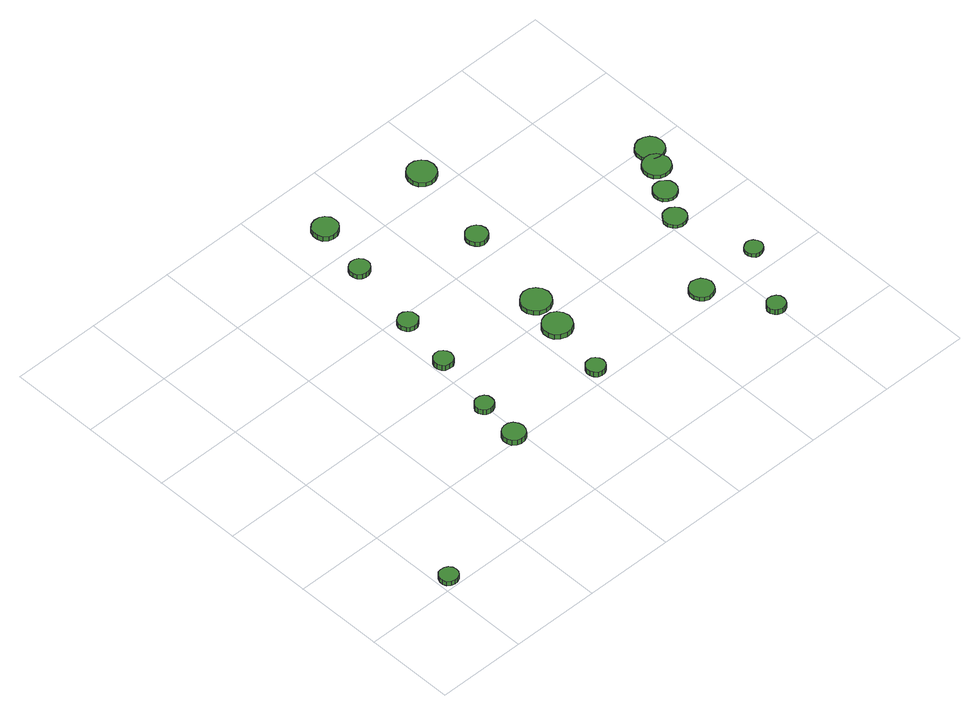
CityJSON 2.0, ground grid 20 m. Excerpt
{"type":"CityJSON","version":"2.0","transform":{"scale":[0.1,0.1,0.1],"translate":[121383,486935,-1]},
"CityObjects":{
"tree1":{"type":"SolitaryVegetationObject","attributes":{"function":"something"},"geometry":[{"type":"MultiSurface","lod":"1","boundaries":[[[0,1,2,3,4,5,6,7,8,9,10,11,12,13,14]],[[15,16,17,18,19,20,21,22,23,24,25,26,27,28,29]],[[0,29,28,1]],[[1,28,27,2]],[[2,27,26,3]],[[3,26,25,4]],[[4,25,24,5]],[[5,24,23,6]],[[6,23,22,7]],[[7,22,21,8]],[[8,21,20,9]],[[9,20,19,10]],[[10,19,18,11]],[[11,18,17,12]],[[12,17,16,13]],[[13,16,15,14]],[[14,15,29,0]]]}]},
"tree2":{"type":"SolitaryVegetationObject","attributes":{"function":"something"},"geometry":[{"type":"MultiSurface","lod":"1","boundaries":[[[30,31,32,33,34,35,36,37,38,39,40,41,42,43,44]],[[45,46,47,48,49,50,51,52,53,54,55,56,57,58,59]],[[30,59,58,31]],[[31,58,57,32]],[[32,57,56,33]],[[33,56,55,34]],[[34,55,54,35]],[[35,54,53,36]],[[36,53,52,37]],[[37,52,51,38]],[[38,51,50,39]],[[39,50,49,40]],[[40,49,48,41]],[[41,48,47,42]],[[42,47,46,43]],[[43,46,45,44]],[[44,45,59,30]]]}]},
"tree3":{"type":"SolitaryVegetationObject","attributes":{"function":"something"},"geometry":[{"type":"MultiSurface","lod":"1","boundaries":[[[60,61,62,63,64,65,66,67,68,69,70,71,72,73,74]],[[75,76,77,78,79,80,81,82,83,84,85,86,87,88,89]],[[60,89,88,61]],[[61,88,87,62]],[[62,87,86,63]],[[63,86,85,64]],[[64,85,84,65]],[[65,84,83,66]],[[66,83,82,67]],[[67,82,81,68]],[[68,81,80,69]],[[69,80,79,70]],[[70,79,78,71]],[[71,78,77,72]],[[72,77,76,73]],[[73,76,75,74]],[[74,75,89,60]]]}]},
"tree4":{"type":"SolitaryVegetationObject","attributes":{"function":"something"},"geometry":[{"type":"MultiSurface","lod":"1","boundaries":[[[90,91,92,93,94,95,96,97,98,99,100,101,102,103,104]],[[105,106,107,108,109,110,111,112,113,114,115,116,117,118,119]],[[90,119,118,91]],[[91,118,117,92]],[[92,117,116,93]],[[93,116,115,94]],[[94,115,114,95]],[[95,114,113,96]],[[96,113,112,97]],[[97,112,111,98]],[[98,111,110,99]],[[99,110,109,100]],[[100,109,108,101]],[[101,108,107,102]],[[102,107,106,103]],[[103,106,105,104]],[[104,105,119,90]]]}]},
"tree5":{"type":"SolitaryVegetationObject","attributes":{"function":"something"},"geometry":[{"type":"MultiSurface","lod":"1","boundaries":[[[120,121,122,123,124,125,126,127,128,129,130,131,132,133,134]],[[135,136,137,138,139,140,141,142,143,144,145,146,147,148,149]],[[120,149,148,121]],[[121,148,147,122]],[[122,147,146,123]],[[123,146,145,124]],[[124,145,144,125]],[[125,144,143,126]],[[126,143,142,127]],[[127,142,141,128]],[[128,141,140,129]],[[129,140,139,130]],[[130,139,138,131]],[[131,138,137,132]],[[132,137,136,133]],[[133,136,135,134]],[[134,135,149,120]]]}]},
"tree6":{"type":"SolitaryVegetationObject","attributes":{"function":"something"},"geometry":[{"type":"MultiSurface","lod":"1","boundaries":[[[150,151,152,153,154,155,156,157,158,159,160,161,162,163,164]],[[165,166,167,168,169,170,171,172,173,174,175,176,177,178,179]],[[150,179,178,151]],[[151,178,177,152]],[[152,177,176,153]],[[153,176,175,154]],[[154,175,174,155]],[[155,174,173,156]],[[156,173,172,157]],[[157,172,171,158]],[[158,171,170,159]],[[159,170,169,160]],[[160,169,168,161]],[[161,168,167,162]],[[162,167,166,163]],[[163,166,165,164]],[[164,165,179,150]]]}]},
"tree7":{"type":"SolitaryVegetationObject","attributes":{"function":"something"},"geometry":[{"type":"MultiSurface","lod":"1","boundaries":[[[180,181,182,183,184,185,186,187,188,189,190,191,192,193,194]],[[195,196,197,198,199,200,201,202,203,204,205,206,207,208,209]],[[180,209,208,181]],[[181,208,207,182]],[[182,207,206,183]],[[183,206,205,184]],[[184,205,204,185]],[[185,204,203,186]],[[186,203,202,187]],[[187,202,201,188]],[[188,201,200,189]],[[189,200,199,190]],[[190,199,198,191]],[[191,198,197,192]],[[192,197,196,193]],[[193,196,195,194]],[[194,195,209,180]]]}]},
"tree8":{"type":"SolitaryVegetationObject","attributes":{"function":"something"},"geometry":[{"type":"MultiSurface","lod":"1","boundaries":[[[210,211,212,213,214,215,216,217,218,219,220,221,222,223,224]],[[225,226,227,228,229,230,231,232,233,234,235,236,237,238,239]],[[210,239,238,211]],[[211,238,237,212]],[[212,237,236,213]],[[213,236,235,214]],[[214,235,234,215]],[[215,234,233,216]],[[216,233,232,217]],[[217,232,231,218]],[[218,231,230,219]],[[219,230,229,220]],[[220,229,228,221]],[[221,228,227,222]],[[222,227,226,223]],[[223,226,225,224]],[[224,225,239,210]]]}]},
"tree9":{"type":"SolitaryVegetationObject","attributes":{"function":"something"},"geometry":[{"type":"MultiSurface","lod":"1","boundaries":[[[240,241,242,243,244,245,246,247,248,249,250,251,252,253,254]],[[255,256,257,258,259,260,261,262,263,264,265,266,267,268,269]],[[240,269,268,241]],[[241,268,267,242]],[[242,267,266,243]],[[243,266,265,244]],[[244,265,264,245]],[[245,264,263,246]],[[246,263,262,247]],[[247,262,261,248]],[[248,261,260,249]],[[249,260,259,250]],[[250,259,258,251]],[[251,258,257,252]],[[252,257,256,253]],[[253,256,255,254]],[[254,255,269,240]]]}]},
"tree10":{"type":"SolitaryVegetationObject","attributes":{"function":"something"},"geometry":[{"type":"MultiSurface","lod":"1","boundaries":[[[270,271,272,273,274,275,276,277,278,279,280,281,282,283,284]],[[285,286,287,288,289,290,291,292,293,294,295,296,297,298,299]],[[270,299,298,271]],[[271,298,297,272]],[[272,297,296,273]],[[273,296,295,274]],[[274,295,294,275]],[[275,294,293,276]],[[276,293,292,277]],[[277,292,291,278]],[[278,291,290,279]],[[279,290,289,280]],[[280,289,288,281]],[[281,288,287,282]],[[282,287,286,283]],[[283,286,285,284]],[[284,285,299,270]]]}]},
"tree11":{"type":"SolitaryVegetationObject","attributes":{"function":"something"},"geometry":[{"type":"MultiSurface","lod":"1","boundaries":[[[300,301,302,303,304,305,306,307,308,309,310,311,312,313,314]],[[315,316,317,318,319,320,321,322,323,324,325,326,327,328,329]],[[300,329,328,301]],[[301,328,327,302]],[[302,327,326,303]],[[303,326,325,304]],[[304,325,324,305]],[[305,324,323,306]],[[306,323,322,307]],[[307,322,321,308]],[[308,321,320,309]],[[309,320,319,310]],[[310,319,318,311]],[[311,318,317,312]],[[312,317,316,313]],[[313,316,315,314]],[[314,315,329,300]]]}]},
"tree12":{"type":"SolitaryVegetationObject","attributes":{"function":"something"},"geometry":[{"type":"MultiSurface","lod":"1","boundaries":[[[330,331,332,333,334,335,336,337,338,339,340,341,342,343,344]],[[345,346,347,348,349,350,351,352,353,354,355,356,357,358,359]],[[330,359,358,331]],[[331,358,357,332]],[[332,357,356,333]],[[333,356,355,334]],[[334,355,354,335]],[[335,354,353,336]],[[336,353,352,337]],[[337,352,351,338]],[[338,351,350,339]],[[339,350,349,340]],[[340,349,348,341]],[[341,348,347,342]],[[342,347,346,343]],[[343,346,345,344]],[[344,345,359,330]]]}]},
"tree13":{"type":"SolitaryVegetationObject","attributes":{"function":"something"},"geometry":[{"type":"MultiSurface","lod":"1","boundaries":[[[360,361,362,363,364,365,366,367,368,369,370,371,372,373,374]],[[375,376,377,378,379,380,381,382,383,384,385,386,387,388,389]],[[360,389,388,361]],[[361,388,387,362]],[[362,387,386,363]],[[363,386,385,364]],[[364,385,384,365]],[[365,384,383,366]],[[366,383,382,367]],[[367,382,381,368]],[[368,381,380,369]],[[369,380,379,370]],[[370,379,378,371]],[[371,378,377,372]],[[372,377,376,373]],[[373,376,375,374]],[[374,375,389,360]]]}]},
"tree14":{"type":"SolitaryVegetationObject","attributes":{"function":"something"},"geometry":[{"type":"MultiSurface","lod":"1","boundaries":[[[390,391,392,393,394,395,396,397,398,399,400,401,402,403,404]],[[405,406,407,408,409,410,411,412,413,414,415,416,417,418,419]],[[390,419,418,391]],[[391,418,417,392]],[[392,417,416,393]],[[393,416,415,394]],[[394,415,414,395]],[[395,414,413,396]],[[396,413,412,397]],[[397,412,411,398]],[[398,411,410,399]],[[399,410,409,400]],[[400,409,408,401]],[[401,408,407,402]],[[402,407,406,403]],[[403,406,405,404]],[[404,405,419,390]]]}]},
"tree15":{"type":"SolitaryVegetationObject","attributes":{"function":"something"},"geometry":[{"type":"MultiSurface","lod":"1","boundaries":[[[420,421,422,423,424,425,426,427,428,429,430,431,432,433,434]],[[435,436,437,438,439,440,441,442,443,444,445,446,447,448,449]],[[420,449,448,421]],[[421,448,447,422]],[[422,447,446,423]],[[423,446,445,424]],[[424,445,444,425]],[[425,444,443,426]],[[426,443,442,427]],[[427,442,441,428]],[[428,441,440,429]],[[429,440,439,430]],[[430,439,438,431]],[[431,438,437,432]],[[432,437,436,433]],[[433,436,435,434]],[[434,435,449,420]]]}]},
"tree16":{"type":"SolitaryVegetationObject","attributes":{"function":"something"},"geometry":[{"type":"MultiSurface","lod":"1","boundaries":[[[450,451,452,453,454,455,456,457,458,459,460,461,462,463,464]],[[465,466,467,468,469,470,471,472,473,474,475,476,477,478,479]],[[450,479,478,451]],[[451,478,477,452]],[[452,477,476,453]],[[453,476,475,454]],[[454,475,474,455]],[[455,474,473,456]],[[456,473,472,457]],[[457,472,471,458]],[[458,471,470,459]],[[459,470,469,460]],[[460,469,468,461]],[[461,468,467,462]],[[462,467,466,463]],[[463,466,465,464]],[[464,465,479,450]]]}]},
"tree17":{"type":"SolitaryVegetationObject","attributes":{"function":"something"},"geometry":[{"type":"MultiSurface","lod":"1","boundaries":[[[480,481,482,483,484,485,486,487,488,489,490,491,492,493,494]],[[495,496,497,498,499,500,501,502,503,504,505,506,507,508,509]],[[480,509,508,481]],[[481,508,507,482]],[[482,507,506,483]],[[483,506,505,484]],[[484,505,504,485]],[[485,504,503,486]],[[486,503,502,487]],[[487,502,501,488]],[[488,501,500,489]],[[489,500,499,490]],[[490,499,498,491]],[[491,498,497,492]],[[492,497,496,493]],[[493,496,495,494]],[[494,495,509,480]]]}]},
"tree18":{"type":"SolitaryVegetationObject","attributes":{"function":"something"},"geometry":[{"type":"MultiSurface","lod":"1","boundaries":[[[510,511,512,513,514,515,516,517,518,519,520,521,522,523,524]],[[525,526,527,528,529,530,531,532,533,534,535,536,537,538,539]],[[510,539,538,511]],[[511,538,537,512]],[[512,537,536,513]],[[513,536,535,514]],[[514,535,534,515]],[[515,534,533,516]],[[516,533,532,517]],[[517,532,531,518]],[[518,531,530,519]],[[519,530,529,520]],[[520,529,528,521]],[[521,528,527,522]],[[522,527,526,523]],[[523,526,525,524]],[[524,525,539,510]]]}]},
"tree19":{"type":"SolitaryVegetationObject","attributes":{"function":"something"},"geometry":[{"type":"MultiSurface","lod":"1","boundaries":[[[540,541,542,543,544,545,546,547,548,549,550,551,552,553,554]],[[555,556,557,558,559,560,561,562,563,564,565,566,567,568,569]],[[540,569,568,541]],[[541,568,567,542]],[[542,567,566,543]],[[543,566,565,544]],[[544,565,564,545]],[[545,564,563,546]],[[546,563,562,547]],[[547,562,561,548]],[[548,561,560,549]],[[549,560,559,550]],[[550,559,558,551]],[[551,558,557,552]],[[552,557,556,553]],[[553,556,555,554]],[[554,555,569,540]]]}]}
},
"vertices":[
[48,25,17],[46,33,17],[41,40,17],[33,44,17],[25,45,17],[17,43,17],[10,37,17],[7,29,17],[7,20,17],[10,12,17],[17,7,17],[25,4,17],[33,5,17],[41,9,17],[46,16,17],[46,16,6],[41,9,6],[33,5,6],[25,4,6],[17,7,6],[10,12,6],[7,20,6],[7,29,6],[10,37,6],[17,43,6],[25,45,6],[33,44,6],[41,40,6],[46,33,6],[48,25,6],
[405,208,28],[403,218,28],[397,227,28],[388,232,28],[378,233,28],[368,230,28],[360,223,28],[356,213,28],[356,203,28],[360,193,28],[368,186,28],[378,183,28],[388,184,28],[397,189,28],[403,198,28],[403,198,15],[397,189,15],[388,184,15],[378,183,15],[368,186,15],[360,193,15],[356,203,15],[356,213,15],[360,223,15],[368,230,15],[378,233,15],[388,232,15],[397,227,15],[403,218,15],[405,208,15],
[416,308,23],[415,316,23],[410,323,23],[402,327,23],[394,328,23],[386,326,23],[380,320,23],[376,312,23],[376,304,23],[380,296,23],[386,290,23],[394,288,23],[402,289,23],[410,293,23],[415,300,23],[415,300,10],[410,293,10],[402,289,10],[394,288,10],[386,290,10],[380,296,10],[376,304,10],[376,312,10],[380,320,10],[386,326,10],[394,328,10],[402,327,10],[410,323,10],[415,316,10],[416,308,10],
[446,454,19],[444,462,19],[439,469,19],[432,474,19],[423,475,19],[414,472,19],[408,466,19],[404,458,19],[404,449,19],[408,441,19],[414,435,19],[423,433,19],[432,433,19],[439,438,19],[444,445,19],[444,445,6],[439,438,6],[432,433,6],[423,433,6],[414,435,6],[408,441,6],[404,449,6],[404,458,6],[408,466,6],[414,472,6],[423,475,6],[432,474,6],[439,469,6],[444,462,6],[446,454,6],
[470,578,18],[469,587,18],[463,594,18],[455,599,18],[446,600,18],[437,597,18],[431,591,18],[427,583,18],[427,574,18],[431,565,18],[437,559,18],[446,556,18],[455,557,18],[463,562,18],[469,569,18],[469,569,6],[463,562,6],[455,557,6],[446,556,6],[437,559,6],[431,565,6],[427,574,6],[427,583,6],[431,591,6],[437,597,6],[446,600,6],[455,599,6],[463,594,6],[469,587,6],[470,578,6],
[645,231,23],[643,239,23],[638,246,23],[631,251,23],[622,251,23],[614,249,23],[608,243,23],[604,235,23],[604,227,23],[608,219,23],[614,213,23],[622,210,23],[631,211,23],[638,215,23],[643,222,23],[643,222,10],[638,215,10],[631,211,10],[622,210,10],[614,213,10],[608,219,10],[604,227,10],[604,235,10],[608,243,10],[614,249,10],[622,251,10],[631,251,10],[638,246,10],[643,239,10],[645,231,10],
[502,747,18],[500,756,18],[494,764,18],[486,768,18],[477,769,18],[468,766,18],[461,760,18],[458,752,18],[458,742,18],[461,734,18],[468,728,18],[477,725,18],[486,726,18],[494,730,18],[500,738,18],[500,738,6],[494,730,6],[486,726,6],[477,725,6],[468,728,6],[461,734,6],[458,742,6],[458,752,6],[461,760,6],[468,766,6],[477,769,6],[486,768,6],[494,764,6],[500,756,6],[502,747,6],
[683,368,19],[680,380,19],[673,391,19],[661,398,19],[648,399,19],[635,395,19],[625,386,19],[620,374,19],[620,361,19],[625,349,19],[635,340,19],[648,336,19],[661,337,19],[673,344,19],[680,355,19],[680,355,6],[673,344,6],[661,337,6],[648,336,6],[635,340,6],[625,349,6],[620,361,6],[620,374,6],[625,386,6],[635,395,6],[648,399,6],[661,398,6],[673,391,6],[680,380,6],[683,368,6],
[534,871,18],[532,883,18],[525,892,18],[515,898,18],[503,899,18],[492,896,18],[483,888,18],[479,877,18],[479,866,18],[483,855,18],[492,847,18],[503,844,18],[515,845,18],[525,851,18],[532,860,18],[532,860,6],[525,851,6],[515,845,6],[503,844,6],[492,847,6],[483,855,6],[479,866,6],[479,877,6],[483,888,6],[492,896,6],[503,899,6],[515,898,6],[525,892,6],[532,883,6],[534,871,6],
[700,444,17],[697,457,17],[689,468,17],[678,475,17],[664,477,17],[651,472,17],[641,463,17],[635,451,17],[635,437,17],[641,425,17],[651,416,17],[664,412,17],[678,413,17],[689,420,17],[697,431,17],[697,431,6],[689,420,6],[678,413,6],[664,412,6],[651,416,6],[641,425,6],[635,437,6],[635,451,6],[641,463,6],[651,472,6],[664,477,6],[678,475,6],[689,468,6],[697,457,6],[700,444,6],
[731,653,17],[729,663,17],[723,671,17],[714,676,17],[704,677,17],[695,674,17],[688,667,17],[684,658,17],[684,648,17],[688,639,17],[695,632,17],[704,629,17],[714,630,17],[723,635,17],[729,643,17],[729,643,6],[723,635,6],[714,630,6],[704,629,6],[695,632,6],[688,639,6],[684,648,6],[684,658,6],[688,667,6],[695,674,6],[704,677,6],[714,676,6],[723,671,6],[729,663,6],[731,653,6],
[949,242,17],[946,253,17],[940,262,17],[930,267,17],[919,269,17],[909,265,17],[901,258,17],[896,248,17],[896,237,17],[901,227,17],[909,219,17],[919,216,17],[930,217,17],[940,222,17],[946,231,17],[946,231,7],[940,222,7],[930,217,7],[919,216,7],[909,219,7],[901,227,7],[896,237,7],[896,248,7],[901,258,7],[909,265,7],[919,269,7],[930,267,7],[940,262,7],[946,253,7],[949,242,7],
[778,850,17],[775,863,17],[768,873,17],[756,880,17],[743,881,17],[731,877,17],[721,868,17],[716,856,17],[716,843,17],[721,831,17],[731,822,17],[743,818,17],[756,820,17],[768,826,17],[775,837,17],[775,837,6],[768,826,6],[756,820,6],[743,818,6],[731,822,6],[721,831,6],[716,843,6],[716,856,6],[721,868,6],[731,877,6],[743,881,6],[756,880,6],[768,873,6],[775,863,6],[778,850,6],
[1016,108,23],[1015,116,23],[1010,123,23],[1002,127,23],[994,128,23],[986,126,23],[980,120,23],[976,112,23],[976,104,23],[980,96,23],[986,91,23],[994,88,23],[1002,89,23],[1010,93,23],[1015,100,23],[1015,100,10],[1010,93,10],[1002,89,10],[994,88,10],[986,91,10],[980,96,10],[976,104,10],[976,112,10],[980,120,10],[986,126,10],[994,128,10],[1002,127,10],[1010,123,10],[1015,116,10],[1016,108,10],
[1047,421,14],[1045,431,14],[1039,439,14],[1030,445,14],[1019,446,14],[1009,443,14],[1002,435,14],[997,426,14],[997,415,14],[1002,406,14],[1009,399,14],[1019,396,14],[1030,397,14],[1039,402,14],[1045,410,14],[1045,410,6],[1039,402,6],[1030,397,6],[1019,396,6],[1009,399,6],[1002,406,6],[997,415,6],[997,426,6],[1002,435,6],[1009,443,6],[1019,446,6],[1030,445,6],[1039,439,6],[1045,431,6],[1047,421,6],
[1094,252,16],[1092,260,16],[1087,267,16],[1080,271,16],[1072,272,16],[1064,269,16],[1058,264,16],[1055,256,16],[1055,248,16],[1058,241,16],[1064,235,16],[1072,233,16],[1080,234,16],[1087,238,16],[1092,244,16],[1092,244,7],[1087,238,7],[1080,234,7],[1072,233,7],[1064,235,7],[1058,241,7],[1055,248,7],[1055,256,7],[1058,264,7],[1064,269,7],[1072,272,7],[1080,271,7],[1087,267,7],[1092,260,7],[1094,252,7],
[1084,486,14],[1082,497,14],[1075,505,14],[1066,511,14],[1055,512,14],[1045,509,14],[1037,501,14],[1033,491,14],[1033,481,14],[1037,471,14],[1045,464,14],[1055,460,14],[1066,461,14],[1075,467,14],[1082,475,14],[1082,475,6],[1075,467,6],[1066,461,6],[1055,460,6],[1045,464,6],[1037,471,6],[1033,481,6],[1033,491,6],[1037,501,6],[1045,509,6],[1055,512,6],[1066,511,6],[1075,505,6],[1082,497,6],[1084,486,6],
[1123,546,15],[1120,558,15],[1113,568,15],[1102,575,15],[1089,576,15],[1077,572,15],[1068,564,15],[1063,552,15],[1063,540,15],[1068,528,15],[1077,520,15],[1089,516,15],[1102,517,15],[1113,523,15],[1120,534,15],[1120,534,6],[1113,523,6],[1102,517,6],[1089,516,6],[1077,520,6],[1068,528,6],[1063,540,6],[1063,552,6],[1068,564,6],[1077,572,6],[1089,576,6],[1102,575,6],[1113,568,6],[1120,558,6],[1123,546,6],
[1146,588,15],[1143,601,15],[1136,611,15],[1125,617,15],[1112,619,15],[1100,615,15],[1090,606,15],[1085,594,15],[1085,582,15],[1090,570,15],[1100,561,15],[1112,557,15],[1125,559,15],[1136,565,15],[1143,575,15],[1143,575,6],[1136,565,6],[1125,559,6],[1112,557,6],[1100,561,6],[1090,570,6],[1085,582,6],[1085,594,6],[1090,606,6],[1100,615,6],[1112,619,6],[1125,617,6],[1136,611,6],[1143,601,6],[1146,588,6]
]}
